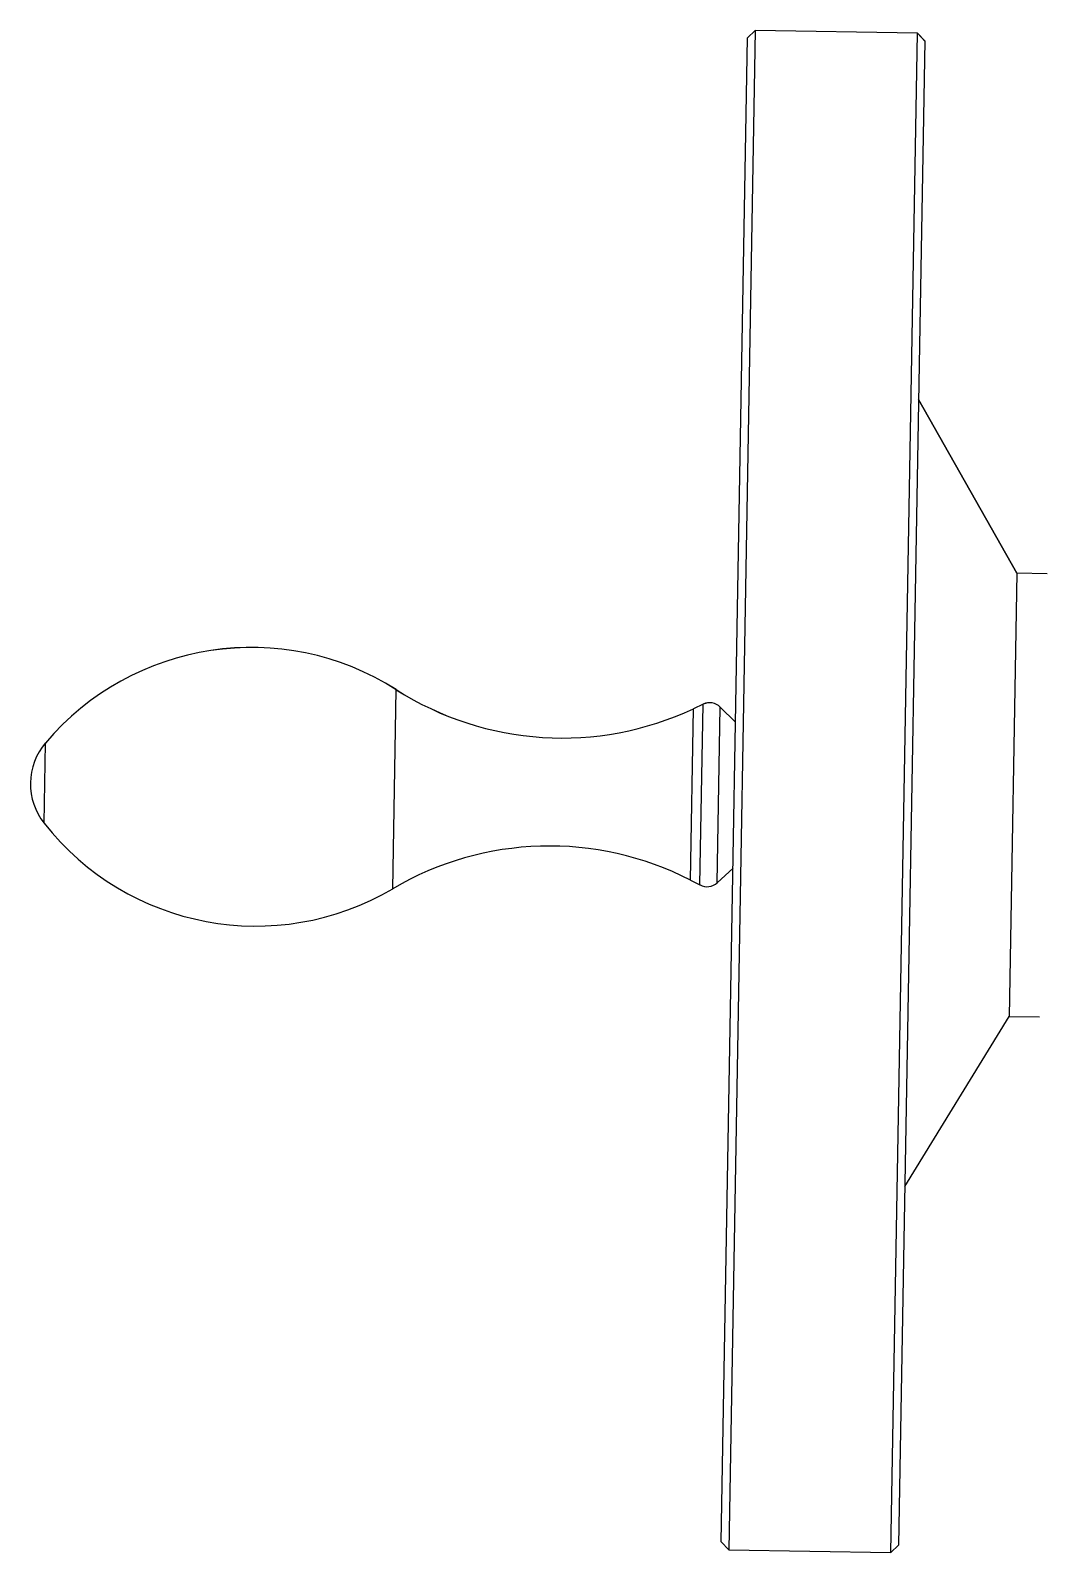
# Model space of a CAD drawing. Header units: inches. Extents: x -131 to 138, y -123 to 133.
# Drawn here: x 91.416 to 94.722, y -57.564 to -52.575 of the extents above; entities that cross this region are included whole.
import ezdxf

# ---------------------------------------------------------------- set-up
doc = ezdxf.new("R2010")
doc.units = ezdxf.units.IN
doc.header["$MEASUREMENT"] = 0

msp = doc.modelspace()

# ---------------------------------------------------------------- linework, layer by layer
at = {"color": 7, "linetype": 'Continuous', "lineweight": 25}
for p, q in [((93.791, -52.5751), (93.7041, -57.5544)), ((93.791, -52.5751), (93.7657, -52.5996)), ((94.3221, -52.5844), (93.791, -52.5751)), ((93.6796, -57.529), (93.7657, -52.5996)), ((94.2352, -57.5636), (94.3221, -52.5845)), ((94.3466, -52.6097), (94.2605, -57.5392)), ((94.3466, -52.6097), (94.3221, -52.5844)), ((94.3221, -52.5845), (94.3221, -52.5844)), ((94.3221, -52.5845), (94.3466, -52.6098)), ((94.6482, -54.3541), (94.3261, -53.7847)), ((94.6482, -54.3541), (94.6228, -55.8064)), ((94.7478, -54.3559), (94.6482, -54.3541)), ((93.6204, -54.7831), (93.5887, -54.7981)), ((93.5887, -54.7981), (93.5887, -54.7981)), ((93.7265, -54.8419), (93.6765, -54.7927)), ((93.6765, -54.7928), (93.7265, -54.842)), ((93.6664, -55.3682), (93.7182, -55.3208)), ((93.5789, -55.3598), (93.61, -55.3758)), ((94.2811, -56.3642), (94.6228, -55.8064)), ((94.6228, -55.8064), (94.7224, -55.8081)), ((93.6796, -57.529), (93.7041, -57.5544)), ((93.7041, -57.5544), (94.2352, -57.5636)), ((94.2352, -57.5636), (94.2605, -57.5392))]:
    msp.add_line(p, q, dxfattribs=at)
at = {"color": 8, "linetype": 'Continuous', "lineweight": 25}
for p, q in [((94.3261, -53.7848), (94.6482, -54.3541)), ((92.6033, -55.3882), (92.6147, -54.7357)), ((93.5789, -55.3598), (93.5887, -54.7981)), ((93.61, -55.3758), (93.6204, -54.7832)), ((93.6204, -54.7832), (93.6204, -54.7831)), ((93.6664, -55.3682), (93.6765, -54.7928)), ((93.6765, -54.7928), (93.6765, -54.7927)), ((91.461, -55.1734), (91.4656, -54.9105))]:
    msp.add_line(p, q, dxfattribs=at)
at = {"color": 7, "linetype": 'Continuous', "lineweight": 25}
for centre, radius, start, end in [((92.1401, -55.4804), 0.8831, 57.4964, 139.8041), ((92.1401, -55.4807), 0.8833, 57.503, 139.7922), ((93.1584, -53.8823), 1.0118, 237.4964, 295.1692), ((93.1584, -53.8821), 1.012, 237.5048, 295.1624), ((93.6416, -54.8282), 0.0498, 45.484, 115.1692), ((93.6416, -54.8283), 0.0498, 45.4949, 115.1631), ((91.6245, -55.0447), 0.2081, 139.8041, 179), ((91.6245, -55.0447), 0.2081, 179, 218.1959), ((92.155, -54.6273), 0.8831, 218.1959, 300.5036), ((93.1169, -56.2599), 1.0118, 62.8308, 120.5036), ((93.6328, -55.3315), 0.0498, 242.8308, 312.516)]:
    msp.add_arc(centre, radius, start, end, dxfattribs=at)

doc.saveas('drawing.dxf')
